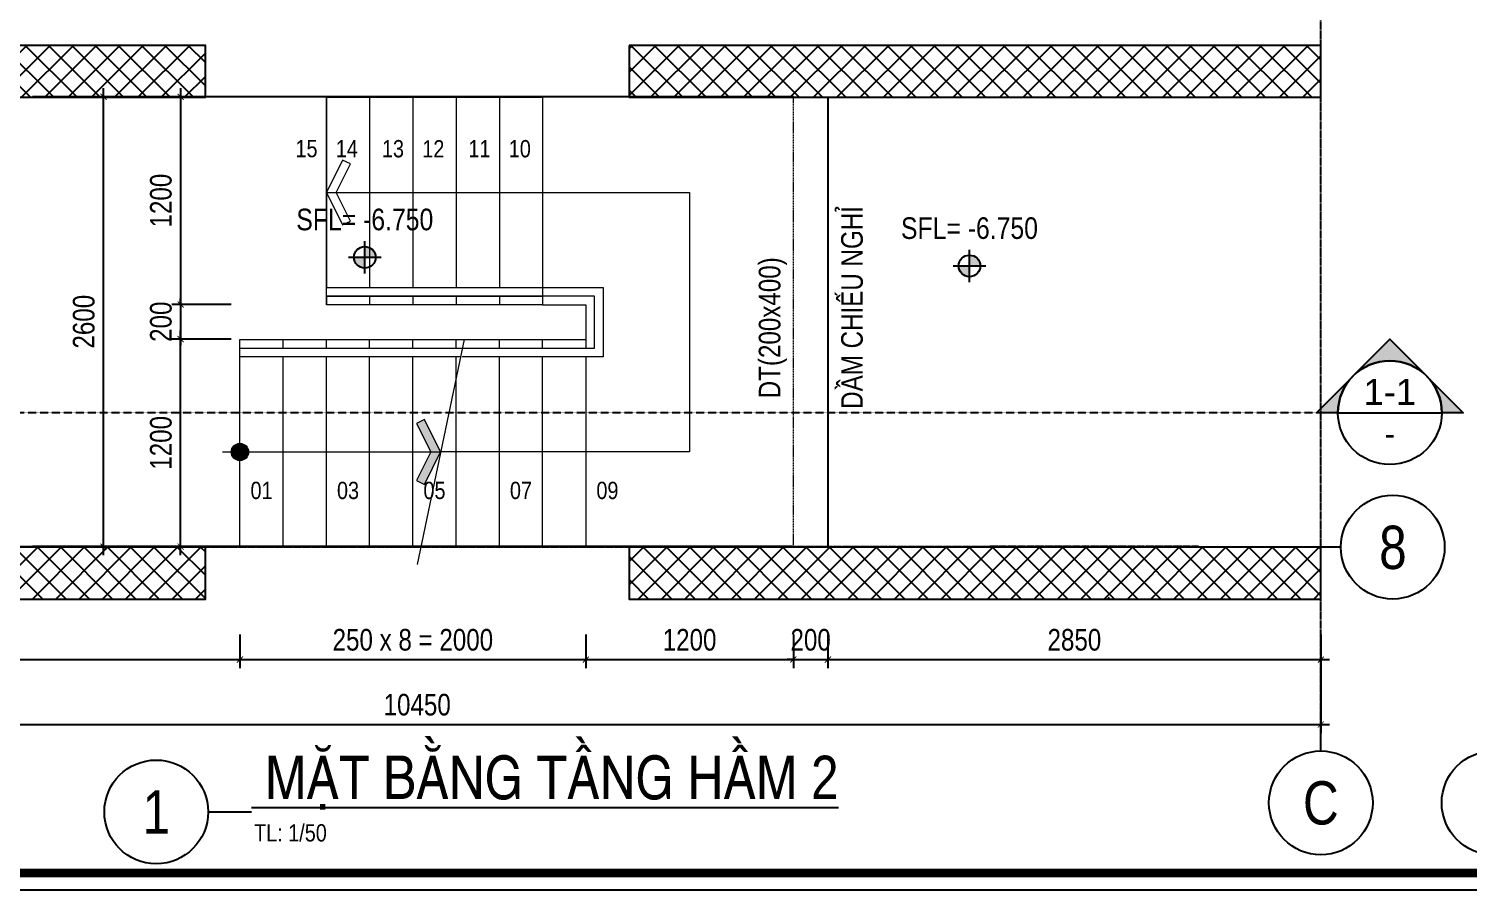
# Model space of a CAD drawing. Header units: millimetres. Extents: x 379264 to 1158416, y -283062 to 356890.
# Drawn here: x 656023 to 664346, y -30402 to -25424 of the extents above; entities that cross this region are included whole.
import ezdxf
from ezdxf.enums import TextEntityAlignment as Align

# ---------------------------------------------------------------- set-up
doc = ezdxf.new("R2010")
doc.units = ezdxf.units.MM
for name, pattern in [('BLOCK A - CHI TIET THANG 1$0$$0$HIDDEN', [0.375, 0.25, -0.125]), ('CENTER', [2, 1.25, -0.25, 0.25, -0.25]), ('HIDDEN', [9.525, 6.35, -3.175])]:
    doc.linetypes.add(name, pattern=pattern)
doc.layers.add("'S_General_Hidden_1 Thin", color=1, linetype='HIDDEN', lineweight=18)
doc.layers.add('tam cap ram', color=8, linetype='Continuous', lineweight=5)
for name, color, linetype in [('01PM. TEXT A', 3, 'Continuous'), ('02PM. TEXT B', 4, 'Continuous'), ('03PM. TEXT C', 1, 'Continuous'), ('04PM. THIN', 7, 'Continuous'), ('05PM. FRAME', 4, 'Continuous'), ('07PM. WACO', 6, 'Continuous'), ('11PM. DIM', 2, 'Continuous'), ('12PM. GRID', 8, 'CENTER'), ('13PM. HATCH', 8, 'Continuous'), ('BLOCK A - CHI TIET THANG 1$0$Ky hieu Truc', 1, 'Continuous'), ('BLOCK A - CHI TIET THANG 1$0$Number Step', 94, 'Continuous'), ('MB Ham 2$0$Staircase', 30, 'Continuous'), ('mb tang 1 TWA$0$Staircase', 30, 'Continuous'), ('MB_Cot tang 1$0$Concrete Line', 6, 'Continuous')]:
    doc.layers.add(name, color=color, linetype=linetype)
doc.styles.add('[PMDC2013]STYLE', font='arial.ttf', dxfattribs={"width": 0.8})
doc.styles.add('BLOCK A - CHI TIET THANG 1$0$$0$Title Block Bold', font='VHELVEB_0.TTF')
doc.styles.add('BLOCK A - CHI TIET THANG 1$0$VNI-HelveC', font='VHELVCN_0.TTF')
doc.styles.add('BLOCK A - CHI TIET THANG 1$0$VNI-HelveCB', font='VHELVCB_0.TTF')
doc.dimstyles.new('BLOCK A - CHI TIET THANG 1$0$Dim 50 (A1-A2)', dxfattribs={"dimscale": 50, "dimtxt": 2.5, "dimasz": 0.7, "dimexe": 1, "dimexo": 1, "dimgap": 1, "dimtad": 1, "dimdec": 0, "dimzin": 12, "dimdsep": 46, "dimtxsty": '[PMDC2013]STYLE', "dimblk": 'ARCHTICK', "dimcen": 0, "dimdle": 1, "dimclrd": 2, "dimclre": 2, "dimclrt": 4, "dimadec": 0, "dimazin": 0, "dimtfac": 1, "dimtdec": 0, "dimtix": 1, "dimtmove": 2, "dimatfit": 3, "dimldrblk": 'ARCHTICK', "dimfxl": 1, "dimtolj": 1, "dimtzin": 0, "dimarcsym": 0})

# ---------------------------------------------------------------- blocks, each defined once
blk = doc.blocks.new('CHG_XX_Khung ten')
blk.add_lwpolyline([(15, 579), (826, 579), (826, 15), (15, 15)], close=True)
at = {"color": 4, "linetype": 'Continuous', "const_width": 1}
blk.add_lwpolyline([(17, 577), (824, 577), (824, 17), (17, 17)], close=True, dxfattribs=at)
blk = doc.blocks.new('BLOCK A - CHI TIET THANG 1$0$HTT-Grid')
at = {"layer": '05PM. FRAME', "linetype": 'ByBlock', "lineweight": -2}
blk.add_line((0, -2.5), (0, 0), dxfattribs=at)
blk.add_circle((0, -8.5), 6, dxfattribs=at)
at = {"layer": '03PM. TEXT C', "linetype": 'ByBlock', "lineweight": -2, "style": '[PMDC2013]STYLE', "width": 0.8}
blk.add_attdef('GRID', text='', height=5, dxfattribs=at).set_placement((0, -8.5), align=Align.MIDDLE)
blk = doc.blocks.new('_ArchTick')
at = {"color": 0, "linetype": 'ByBlock', "const_width": 0.15}
blk.add_lwpolyline([(-0.5, -0.5), (0.5, 0.5)], dxfattribs=at)
blk = doc.blocks.new('*D336')
at = {"layer": '11PM. DIM', "color": 2, "lineweight": -2, "transparency": 16777216}
for p, q in [((653043.5, -28925), (653043.5, -29119.6)), ((657243.5, -28925), (657243.5, -29119.6)), ((652993.5, -29069.6), (657293.5, -29069.6))]:
    blk.add_line(p, q, dxfattribs=at)
at = {"layer": 'Defpoints', "color": 0, "transparency": 16777216}
for p in [(653043.5, -28875), (657243.5, -28875), (657243.5, -29069.6)]:
    blk.add_point(p, dxfattribs=at)
at = {"layer": '11PM. DIM', "color": 2, "lineweight": -2, "transparency": 16777216, "xscale": 35, "yscale": 35, "zscale": 35, "rotation": 180}
blk.add_blockref('_ArchTick', (653043.5, -29069.6), dxfattribs=at)
at = {"layer": '11PM. DIM', "color": 2, "lineweight": -2, "transparency": 16777216, "xscale": 35, "yscale": 35, "zscale": 35}
blk.add_blockref('_ArchTick', (657243.5, -29069.6), dxfattribs=at)
at = {"layer": '11PM. DIM', "color": 4, "transparency": 16777216, "insert": (655143.5, -28955.8), "char_height": 125, "attachment_point": 5, "style": '[PMDC2013]STYLE'}
blk.add_mtext('\\A1;4200', dxfattribs=at)
blk = doc.blocks.new('*D337')
at = {"layer": '11PM. DIM', "color": 2, "lineweight": -2, "transparency": 16777216}
for p, q in [((657243.5, -28925), (657243.5, -29119.6)), ((659243.5, -28925), (659243.5, -29119.6)), ((657193.5, -29069.6), (659293.5, -29069.6))]:
    blk.add_line(p, q, dxfattribs=at)
at = {"layer": 'Defpoints', "color": 0, "transparency": 16777216}
for p in [(657243.5, -28875), (659243.5, -28875), (659243.5, -29069.6)]:
    blk.add_point(p, dxfattribs=at)
at = {"layer": '11PM. DIM', "color": 2, "lineweight": -2, "transparency": 16777216, "xscale": 35, "yscale": 35, "zscale": 35, "rotation": 180}
blk.add_blockref('_ArchTick', (657243.5, -29069.6), dxfattribs=at)
at = {"layer": '11PM. DIM', "color": 2, "lineweight": -2, "transparency": 16777216, "xscale": 35, "yscale": 35, "zscale": 35}
blk.add_blockref('_ArchTick', (659243.5, -29069.6), dxfattribs=at)
at = {"layer": '11PM. DIM', "color": 4, "transparency": 16777216, "insert": (658243.5, -28955.8), "char_height": 125, "attachment_point": 5, "style": '[PMDC2013]STYLE'}
blk.add_mtext('\\A1;250 x 8 = 2000', dxfattribs=at)
blk = doc.blocks.new('*D338')
at = {"layer": '11PM. DIM', "color": 2, "lineweight": -2, "transparency": 16777216}
for p, q in [((659243.5, -28925), (659243.5, -29119.6)), ((660443.5, -28925), (660443.5, -29119.6)), ((659193.5, -29069.6), (660493.5, -29069.6))]:
    blk.add_line(p, q, dxfattribs=at)
at = {"layer": 'Defpoints', "color": 0, "transparency": 16777216}
for p in [(659243.5, -28875), (660443.5, -28875), (660443.5, -29069.6)]:
    blk.add_point(p, dxfattribs=at)
at = {"layer": '11PM. DIM', "color": 2, "lineweight": -2, "transparency": 16777216, "xscale": 35, "yscale": 35, "zscale": 35, "rotation": 180}
blk.add_blockref('_ArchTick', (659243.5, -29069.6), dxfattribs=at)
at = {"layer": '11PM. DIM', "color": 2, "lineweight": -2, "transparency": 16777216, "xscale": 35, "yscale": 35, "zscale": 35}
blk.add_blockref('_ArchTick', (660443.5, -29069.6), dxfattribs=at)
at = {"layer": '11PM. DIM', "color": 4, "transparency": 16777216, "insert": (659843.5, -28955.8), "char_height": 125, "attachment_point": 5, "style": '[PMDC2013]STYLE'}
blk.add_mtext('\\A1;1200', dxfattribs=at)
blk = doc.blocks.new('*D339')
at = {"layer": '11PM. DIM', "color": 2, "lineweight": -2, "transparency": 16777216}
for p, q in [((660443.5, -28925), (660443.5, -29119.6)), ((660643.5, -28925), (660643.5, -29119.6)), ((660443.5, -29069.6), (660408.5, -29069.6)), ((660443.5, -29069.6), (660643.5, -29069.6)), ((660643.5, -29069.6), (660678.5, -29069.6))]:
    blk.add_line(p, q, dxfattribs=at)
at = {"layer": 'Defpoints', "color": 0, "transparency": 16777216}
for p in [(660443.5, -28875), (660643.5, -28875), (660643.5, -29069.6)]:
    blk.add_point(p, dxfattribs=at)
at = {"layer": '11PM. DIM', "color": 2, "lineweight": -2, "transparency": 16777216, "xscale": 35, "yscale": 35, "zscale": 35}
blk.add_blockref('_ArchTick', (660443.5, -29069.6), dxfattribs=at)
at = {"layer": '11PM. DIM', "color": 2, "lineweight": -2, "transparency": 16777216, "xscale": 35, "yscale": 35, "zscale": 35, "rotation": 180}
blk.add_blockref('_ArchTick', (660643.5, -29069.6), dxfattribs=at)
at = {"layer": '11PM. DIM', "color": 4, "transparency": 16777216, "insert": (660543.5, -28955.8), "char_height": 125, "attachment_point": 5, "style": '[PMDC2013]STYLE'}
blk.add_mtext('\\A1;200', dxfattribs=at)
blk = doc.blocks.new('*D340')
at = {"layer": '11PM. DIM', "color": 2, "lineweight": -2, "transparency": 16777216}
for p, q in [((653043.5, -28925), (653043.5, -29494.6)), ((663493.5, -28925), (663493.5, -29494.6)), ((652993.5, -29444.6), (663543.5, -29444.6))]:
    blk.add_line(p, q, dxfattribs=at)
at = {"layer": 'Defpoints', "color": 0, "transparency": 16777216}
for p in [(653043.5, -28875), (663493.5, -28875), (663493.5, -29444.6)]:
    blk.add_point(p, dxfattribs=at)
at = {"layer": '11PM. DIM', "color": 2, "lineweight": -2, "transparency": 16777216, "xscale": 35, "yscale": 35, "zscale": 35, "rotation": 180}
blk.add_blockref('_ArchTick', (653043.5, -29444.6), dxfattribs=at)
at = {"layer": '11PM. DIM', "color": 2, "lineweight": -2, "transparency": 16777216, "xscale": 35, "yscale": 35, "zscale": 35}
blk.add_blockref('_ArchTick', (663493.5, -29444.6), dxfattribs=at)
at = {"layer": '11PM. DIM', "color": 4, "transparency": 16777216, "insert": (658268.5, -29330.8), "char_height": 125, "attachment_point": 5, "style": '[PMDC2013]STYLE'}
blk.add_mtext('\\A1;10450', dxfattribs=at)
blk = doc.blocks.new('*D341')
at = {"layer": '11PM. DIM', "color": 2, "lineweight": -2, "transparency": 16777216}
for p, q in [((656900.7, -28466.7), (656900.7, -27166.7)), ((657193.5, -27216.7), (656850.7, -27216.7)), ((657193.5, -28416.7), (656850.7, -28416.7))]:
    blk.add_line(p, q, dxfattribs=at)
at = {"layer": 'Defpoints', "color": 0, "transparency": 16777216}
for p in [(656900.7, -27216.7), (657243.5, -27216.7), (657243.5, -28416.7)]:
    blk.add_point(p, dxfattribs=at)
at = {"layer": '11PM. DIM', "color": 2, "lineweight": -2, "transparency": 16777216, "xscale": 35, "yscale": 35, "zscale": 35}
for p, rotation in [((656900.7, -27216.7), 90), ((656900.7, -28416.7), 270)]:
    blk.add_blockref('_ArchTick', p, dxfattribs=dict(at, rotation=rotation))
at = {"layer": '11PM. DIM', "color": 4, "transparency": 16777216, "insert": (656786.9, -27816.7), "char_height": 125, "attachment_point": 5, "rotation": 90, "style": '[PMDC2013]STYLE'}
blk.add_mtext('\\A1;1200', dxfattribs=at)
blk = doc.blocks.new('BLOCK A - CHI TIET THANG 1$0$HTT-Title')
at = {"lineweight": -2}
blk.add_line((6, 0), (11, 0), dxfattribs=at)
at = {"linetype": 'ByBlock', "lineweight": -2}
blk.add_circle((0, 0), 6, dxfattribs=at)
at = {"linetype": 'ByBlock', "lineweight": -2, "style": 'BLOCK A - CHI TIET THANG 1$0$VNI-HelveCB'}
blk.add_attdef('DWG.NAME', text='', height=5, dxfattribs=at).set_placement((11, 0), align=Align.BOTTOM_LEFT)
blk.add_attdef('NUMBER', text='', height=5, dxfattribs=at).set_placement((0, 0), align=Align.MIDDLE_CENTER)
at = {"linetype": 'ByBlock', "lineweight": -2, "style": 'BLOCK A - CHI TIET THANG 1$0$VNI-HelveC'}
blk.add_attdef('SCALE', text='', height=2, dxfattribs=at).set_placement((11.32, -1.41), align=Align.TOP_LEFT)
blk = doc.blocks.new('BLOCK A - CHI TIET THANG 1$0$Number Step')
at = {"color": 0, "linetype": 'ByBlock', "lineweight": -2, "style": 'BLOCK A - CHI TIET THANG 1$0$VNI-HelveCB'}
blk.add_attdef('TEXT', text='', height=2, dxfattribs=at).set_placement((0, 0), align=Align.MIDDLE)
blk = doc.blocks.new('BLOCK A - CHI TIET THANG 1$0$13123123213')
at = {"linetype": 'ByBlock'}
h = blk.add_hatch(color=0, dxfattribs=at)
h.paths.add_polyline_path([(0, 1), (0, 0), (1, 0, 0.414214)])
h.paths.add_polyline_path([(0, 0), (-1, 0, 0.414214), (0, -1)])
at = {"color": 0, "linetype": 'ByBlock'}
for p, q in [((0, -1.5), (0, 1.5)), ((-1.5, 0), (1.5, 0))]:
    blk.add_line(p, q, dxfattribs=at)
blk.add_circle((0, 0), 1, dxfattribs=at)
at = {"color": 0, "linetype": 'ByBlock', "lineweight": -2, "style": 'BLOCK A - CHI TIET THANG 1$0$VNI-HelveC'}
for tag, p in [('TEXT1', (0, 10.5)), ('TEXT2', (0, 7)), ('TEXT3', (0, 3.5))]:
    blk.add_attdef(tag, text='', height=2, dxfattribs=at).set_placement(p, align=Align.MIDDLE_CENTER)
blk = doc.blocks.new('*D342')
at = {"layer": '11PM. DIM', "color": 2, "lineweight": -2, "transparency": 16777216}
for p, q in [((657193.5, -27016.7), (656850.7, -27016.7)), ((656900.7, -27016.7), (656900.7, -26981.7)), ((656900.7, -27016.7), (656900.7, -27216.7)), ((657193.5, -27216.7), (656850.7, -27216.7)), ((656900.7, -27216.7), (656900.7, -27251.7))]:
    blk.add_line(p, q, dxfattribs=at)
at = {"layer": 'Defpoints', "color": 0, "transparency": 16777216}
for p in [(657243.5, -27016.7), (656900.7, -27216.7), (657243.5, -27216.7)]:
    blk.add_point(p, dxfattribs=at)
at = {"layer": '11PM. DIM', "color": 2, "lineweight": -2, "transparency": 16777216, "xscale": 35, "yscale": 35, "zscale": 35}
for p, rotation in [((656900.7, -27016.7), 270), ((656900.7, -27216.7), 90)]:
    blk.add_blockref('_ArchTick', p, dxfattribs=dict(at, rotation=rotation))
at = {"layer": '11PM. DIM', "color": 4, "transparency": 16777216, "insert": (656786.9, -27116.7), "char_height": 125, "attachment_point": 5, "rotation": 90, "style": '[PMDC2013]STYLE'}
blk.add_mtext('\\A1;200', dxfattribs=at)
blk = doc.blocks.new('*D343')
at = {"layer": '11PM. DIM', "color": 2, "lineweight": -2, "transparency": 16777216}
for p, q in [((656900.7, -25766.7), (656900.7, -27066.7)), ((657193.5, -25816.7), (656850.7, -25816.7)), ((657193.5, -27016.7), (656850.7, -27016.7))]:
    blk.add_line(p, q, dxfattribs=at)
at = {"layer": 'Defpoints', "color": 0, "transparency": 16777216}
for p in [(657243.5, -25816.7), (656900.7, -27016.7), (657243.5, -27016.7)]:
    blk.add_point(p, dxfattribs=at)
at = {"layer": '11PM. DIM', "color": 2, "lineweight": -2, "transparency": 16777216, "xscale": 35, "yscale": 35, "zscale": 35}
for p, rotation in [((656900.7, -25816.7), 90), ((656900.7, -27016.7), 270)]:
    blk.add_blockref('_ArchTick', p, dxfattribs=dict(at, rotation=rotation))
at = {"layer": '11PM. DIM', "color": 4, "transparency": 16777216, "insert": (656786.9, -26416.7), "char_height": 125, "attachment_point": 5, "rotation": 90, "style": '[PMDC2013]STYLE'}
blk.add_mtext('\\A1;1200', dxfattribs=at)
blk = doc.blocks.new('*D344')
at = {"layer": '11PM. DIM', "color": 2, "lineweight": -2, "transparency": 16777216}
for p, q in [((656454.8, -28466.6), (656454.8, -25766.6)), ((656850.7, -25816.6), (656404.8, -25816.6)), ((656850.7, -28416.6), (656404.8, -28416.6))]:
    blk.add_line(p, q, dxfattribs=at)
at = {"layer": 'Defpoints', "color": 0, "transparency": 16777216}
for p in [(656454.8, -25816.6), (656900.7, -25816.6), (656900.7, -28416.6)]:
    blk.add_point(p, dxfattribs=at)
at = {"layer": '11PM. DIM', "color": 2, "lineweight": -2, "transparency": 16777216, "xscale": 35, "yscale": 35, "zscale": 35}
for p, rotation in [((656454.8, -25816.6), 90), ((656454.8, -28416.6), 270)]:
    blk.add_blockref('_ArchTick', p, dxfattribs=dict(at, rotation=rotation))
at = {"layer": '11PM. DIM', "color": 4, "transparency": 16777216, "insert": (656341, -27116.6), "char_height": 125, "attachment_point": 5, "rotation": 90, "style": '[PMDC2013]STYLE'}
blk.add_mtext('\\A1;2600', dxfattribs=at)
blk = doc.blocks.new('*U299')
at = {"layer": '13PM. HATCH'}
h = blk.add_hatch(dxfattribs=at)
h.set_pattern_fill('ANSI37', color=256, scale=30, style=0)
h.set_pattern_definition([(45, (3500, -200), (-67.352, 67.352), []), (135, (3500, -200), (-67.352, -67.352), [])])
h.paths.add_polyline_path([(-250, 50), (-250, -250), (3750, -250), (3750, 50)])
at = {"layer": '07PM. WACO'}
blk.add_lwpolyline([(-250, 50), (-250, -250), (3750, -250), (3750, 50)], close=True, dxfattribs=at)
blk = doc.blocks.new('A$C03780D87')
at = {"layer": 'MB_Cot tang 1$0$Concrete Line'}
for p in [(250, 2850), (6700, 2850), (250, -50), (6700, -50)]:
    blk.add_blockref('*U299', p, dxfattribs=at)
blk = doc.blocks.new('*D363')
at = {"layer": '11PM. DIM', "color": 2, "lineweight": -2, "transparency": 16777216}
for p, q in [((660643.5, -28925), (660643.5, -29119.6)), ((663493.5, -28925), (663493.5, -29119.6)), ((660593.5, -29069.6), (663543.5, -29069.6))]:
    blk.add_line(p, q, dxfattribs=at)
at = {"layer": 'Defpoints', "color": 0, "transparency": 16777216}
for p in [(660643.5, -28875), (663493.5, -28875), (663493.5, -29069.6)]:
    blk.add_point(p, dxfattribs=at)
at = {"layer": '11PM. DIM', "color": 2, "lineweight": -2, "transparency": 16777216, "xscale": 35, "yscale": 35, "zscale": 35, "rotation": 180}
blk.add_blockref('_ArchTick', (660643.5, -29069.6), dxfattribs=at)
at = {"layer": '11PM. DIM', "color": 2, "lineweight": -2, "transparency": 16777216, "xscale": 35, "yscale": 35, "zscale": 35}
blk.add_blockref('_ArchTick', (663493.5, -29069.6), dxfattribs=at)
at = {"layer": '11PM. DIM', "color": 4, "transparency": 16777216, "insert": (662068.5, -28955.8), "char_height": 125, "attachment_point": 5, "style": '[PMDC2013]STYLE'}
blk.add_mtext('\\A1;2850', dxfattribs=at)
blk = doc.blocks.new('*U394')
h = blk.add_hatch(color=256)
edge = h.paths.add_edge_path()
edge.add_line((-600, 0), (-849, 0))
edge.add_line((-849, 0), (0, 849))
edge.add_line((0, 849), (849, 0))
edge.add_line((849, 0), (600, 0))
edge.add_arc((0, 0), 600, 360, 540)
at = {"linetype": 'BLOCK A - CHI TIET THANG 1$0$$0$HIDDEN', "ltscale": 10}
blk.add_line((-600, 0), (-22579, 0), dxfattribs=at)
blk.add_line((-600, 0), (600, 0))
blk.add_lwpolyline([(-600, 0), (-849, 0), (0, 849), (849, 0), (600, 0, 1)], format="xyb", close=True)
blk.add_circle((0, 0), 600)
at = {"style": 'BLOCK A - CHI TIET THANG 1$0$$0$Title Block Bold', "flags": 8}
blk.add_attdef('VIEWNUMBER', text='', height=300, dxfattribs=at).set_placement((0, 0), align=Align.BOTTOM_CENTER)
blk.add_attdef('DRAWINGREFERENCE', text='', height=250, dxfattribs=at).set_placement((0, -120), align=Align.TOP_CENTER)
blk = doc.blocks.new('MB Ham 2$0$Dot')
at = {"linetype": 'ByBlock', "lineweight": -2}
h = blk.add_hatch(color=0, dxfattribs=at)
edge = h.paths.add_edge_path()
edge.add_arc((0, 0), 0.5, 0, 360)
at = {"color": 0, "linetype": 'ByBlock', "lineweight": -2}
blk.add_line((0, -1), (0, 1), dxfattribs=at)
blk.add_circle((0, 0), 0.5, dxfattribs=at)
blk = doc.blocks.new('MB Ham 2$0$Arrow 60')
at = {"linetype": 'ByBlock', "lineweight": -2}
h = blk.add_hatch(color=0, dxfattribs=at)
h.paths.add_polyline_path([(1.875, 0.938), (1.651, 1.385), (0, 0.559), (-1.651, 1.385), (-1.875, 0.938), (0, 0)], flags=17)
h.paths.add_polyline_path([(1.651, 1.385), (1.875, 0.938), (0, 0), (-1.875, 0.938), (-1.651, 1.385), (0, 0.559)])
blk.add_hatch(color=0, dxfattribs=at).paths.add_polyline_path([(1.651, 1.385), (1.875, 0.938), (0, 0), (-1.875, 0.938), (-1.651, 1.385), (0, 0.559)])
at = {"color": 0, "linetype": 'ByBlock', "lineweight": -2}
blk.add_lwpolyline([(1.651, 1.385), (1.875, 0.938), (0, 0), (-1.875, 0.938), (-1.651, 1.385), (0, 0.559)], close=True, dxfattribs=at)

msp = doc.modelspace()

# ---------------------------------------------------------------- block references
at = {"layer": '04PM. THIN', "xscale": 50, "yscale": 50, "zscale": 50}
msp.add_blockref('CHG_XX_Khung ten', (651829.92, -31152.33), dxfattribs=at)

# ---------------------------------------------------------------- next in the draw order: linework, layer by layer
at = {"layer": "'S_General_Hidden_1 Thin"}
msp.add_line((660443.5, -28416.7), (660443.5, -25816.7), dxfattribs=at)
at = {"layer": '05PM. FRAME', "ltscale": 0.25}
msp.add_line((660643.5, -25816.7), (660643.5, -28416.7), dxfattribs=at)
at = {"layer": '12PM. GRID', "ltscale": 3}
for p, q in [((663493.5, -29472.52), (663493.5, -2302.33)), ((663484.29, -28419.61), (652881.76, -28419.61)), ((662786.64, -28416.43), (652912.59, -28419.65))]:
    msp.add_line(p, q, dxfattribs=at)
at = {"layer": '13PM. HATCH', "linetype": 'Continuous'}
msp.add_line((662262.91, -28716.7), (662270.34, -28709.27), dxfattribs=at)
at = {"layer": 'MB Ham 2$0$Staircase'}
for p, q in [((660443.5, -25816.7), (656043.5, -25816.7)), ((660443.5, -28416.7), (656043.5, -28416.7))]:
    msp.add_line(p, q, dxfattribs=at)
at = {"layer": 'tam cap ram'}
for p, q in [((657743.5, -25819.61), (657743.5, -26919.61)), ((657993.5, -25819.61), (657993.5, -26919.61)), ((658243.5, -25819.61), (658243.5, -26919.61)), ((658493.5, -25819.61), (658493.5, -26919.61)), ((658743.5, -25819.61), (658743.5, -26919.61)), ((658993.5, -26969.61), (657743.5, -26969.61)), ((657743.5, -26969.61), (657743.5, -27019.61)), ((657993.5, -26969.61), (657993.5, -27019.61)), ((658243.5, -26969.61), (658243.5, -27019.61)), ((658493.5, -26969.61), (658493.5, -27019.61)), ((658743.5, -26969.61), (658743.5, -27019.61)), ((657493.5, -27269.61), (657493.5, -27219.61)), ((657743.5, -27269.61), (657743.5, -27219.61)), ((657993.5, -27269.61), (657993.5, -27219.61)), ((658243.5, -27269.61), (658243.5, -27219.61)), ((658539.33, -27219.61), (658268.5, -28519.61)), ((658493.5, -27269.61), (658493.5, -27219.61)), ((658743.5, -27269.61), (658743.5, -27219.61)), ((658993.5, -27269.61), (658993.5, -27219.61)), ((657493.5, -28419.61), (657493.5, -27319.61)), ((657743.5, -28419.61), (657743.5, -27319.61)), ((657993.5, -28419.61), (657993.5, -27319.61)), ((658243.5, -28419.61), (658243.5, -27319.61)), ((658493.5, -28419.61), (658493.5, -27319.61)), ((658743.5, -28419.61), (658743.5, -27319.61)), ((658993.5, -28419.61), (658993.5, -27319.61)), ((657243.5, -27869.61), (658403.92, -27869.61))]:
    msp.add_line(p, q, dxfattribs=at)
for points in [[(657743.5, -26919.61), (657743.5, -25819.61), (658993.5, -25819.61), (658993.5, -27019.61), (657743.5, -27019.61), (657743.5, -26969.61)], [(657743.5, -26369.61), (659843.5, -26369.61), (659843.5, -27869.61), (658403.92, -27869.61)], [(658528.92, -27269.61), (659293.5, -27269.61), (659293.5, -26969.61), (657743.5, -26969.61), (657743.5, -26919.61), (659343.5, -26919.61), (659343.5, -27319.61), (658528.92, -27319.61)], [(657743.5, -26969.61), (658993.5, -26969.61), (658993.5, -27019.61), (657743.5, -27019.61)], [(658993.5, -27019.61), (659243.5, -27019.61), (659243.5, -27219.61)], [(658289.33, -28419.61), (657243.5, -28419.61), (657243.5, -27219.61), (658539.33, -27219.61)], [(658518.5, -27319.61), (657243.5, -27319.61), (657243.5, -27269.61), (658528.92, -27269.61)], [(658539.33, -27219.61), (659243.5, -27219.61), (659243.5, -27269.61)], [(659243.5, -27319.61), (659243.5, -28419.61), (658289.33, -28419.61)]]:
    msp.add_lwpolyline(points, dxfattribs=at)
msp.add_lwpolyline([(657881.97, -26204.47), (657837.25, -26182.11), (657743.5, -26369.61), (657837.25, -26557.11), (657881.97, -26534.75), (657799.4, -26369.61)], close=True, dxfattribs=at)

# ---------------------------------------------------------------- next in the draw order: block references
at = {"layer": '01PM. TEXT A'}
ref = msp.add_blockref('BLOCK A - CHI TIET THANG 1$0$HTT-Title', (656759.71, -29950.07), dxfattribs=dict(at, xscale=50, yscale=50, zscale=50))
ref.add_attrib('NUMBER', '1', dxfattribs={"layer": '0', "color": 0, "linetype": 'ByBlock', "lineweight": -2, "height": 250, "style": 'BLOCK A - CHI TIET THANG 1$0$VNI-HelveCB'}).set_placement((656759.71, -29950.07), align=Align.MIDDLE_CENTER)
ref.add_attrib('DWG.NAME', '%%u MAËT BAÈNG TAÀNG HAÀM 2', dxfattribs={"layer": '0', "color": 3, "linetype": 'ByBlock', "lineweight": -2, "height": 250, "style": 'BLOCK A - CHI TIET THANG 1$0$VNI-HelveCB'}).set_placement((657309.71, -29950.07), align=Align.BOTTOM_LEFT)
ref.add_attrib('SCALE', 'TL: 1/50', dxfattribs={"layer": '0', "color": 0, "linetype": 'ByBlock', "lineweight": -2, "height": 100, "style": 'BLOCK A - CHI TIET THANG 1$0$VNI-HelveC'}).set_placement((657325.48, -30020.75), align=Align.TOP_LEFT)
at = {"layer": '02PM. TEXT B'}
ref = msp.add_blockref('BLOCK A - CHI TIET THANG 1$0$13123123213', (657965.57, -26744.4), dxfattribs=dict(at, xscale=62.5, yscale=62.5, zscale=62.5))
ref.add_attrib('TEXT3', 'SFL= -6.750', dxfattribs={"layer": '0', "color": 0, "linetype": 'ByBlock', "lineweight": -2, "height": 125, "style": 'BLOCK A - CHI TIET THANG 1$0$VNI-HelveC'}).set_placement((657965.57, -26525.65), align=Align.MIDDLE_CENTER)
ref = msp.add_blockref('BLOCK A - CHI TIET THANG 1$0$13123123213', (661461.85, -26794.4), dxfattribs=dict(at, xscale=62.5, yscale=62.5, zscale=62.5))
ref.add_attrib('TEXT3', 'SFL= -6.750', dxfattribs={"layer": '0', "color": 0, "linetype": 'ByBlock', "lineweight": -2, "height": 125, "style": 'BLOCK A - CHI TIET THANG 1$0$VNI-HelveC'}).set_placement((661461.85, -26575.65), align=Align.MIDDLE_CENTER)
at = {"layer": '07PM. WACO'}
ref = msp.add_blockref('*U394', (663892.51, -27642.4), dxfattribs=dict(at, xscale=0.5, yscale=0.5, zscale=0.5))
ref.add_attrib('VIEWNUMBER', '1-1', dxfattribs={"layer": '0', "height": 150, "style": 'BLOCK A - CHI TIET THANG 1$0$$0$Title Block Bold'}).set_placement((663892.51, -27642.4), align=Align.BOTTOM_CENTER)
ref.add_attrib('DRAWINGREFERENCE', '-', dxfattribs={"layer": '0', "height": 125, "style": 'BLOCK A - CHI TIET THANG 1$0$$0$Title Block Bold'}).set_placement((663892.51, -27702.4), align=Align.TOP_CENTER)
at = {"layer": 'BLOCK A - CHI TIET THANG 1$0$Ky hieu Truc'}
ref = msp.add_blockref('BLOCK A - CHI TIET THANG 1$0$HTT-Grid', (663484.29, -28419.61), dxfattribs=dict(at, xscale=50.00000000000003, yscale=50.00000000000003, zscale=50.00000000000003, rotation=90))
ref.add_attrib('GRID', '8', dxfattribs={"layer": '0', "linetype": 'ByBlock', "lineweight": -2, "height": 250, "style": 'BLOCK A - CHI TIET THANG 1$0$VNI-HelveC'}).set_placement((663910.29, -28420.61), align=Align.MIDDLE)
ref = msp.add_blockref('BLOCK A - CHI TIET THANG 1$0$HTT-Grid', (663493.5, -29472.52), dxfattribs=dict(at, xscale=50, yscale=50, zscale=50))
ref.add_attrib('GRID', 'C', dxfattribs={"layer": '0', "linetype": 'ByBlock', "lineweight": -2, "height": 250, "style": 'BLOCK A - CHI TIET THANG 1$0$VNI-HelveC'}).set_placement((663493.5, -29897.52), align=Align.MIDDLE)
ref = msp.add_blockref('BLOCK A - CHI TIET THANG 1$0$HTT-Grid', (664492.5, -29472.52), dxfattribs=dict(at, xscale=50, yscale=50, zscale=50))
ref.add_attrib('GRID', 'B', dxfattribs={"layer": '0', "linetype": 'ByBlock', "lineweight": -2, "height": 250, "style": 'BLOCK A - CHI TIET THANG 1$0$VNI-HelveC'}).set_placement((664492.5, -29897.52), align=Align.MIDDLE)
at = {"layer": 'BLOCK A - CHI TIET THANG 1$0$Number Step', "xscale": 50, "yscale": 50, "zscale": 50}
for p, values in [((657628.48, -26116.7), {'TEXT': '15'}), ((657861.79, -26116.7), {'TEXT': '14'}), ((658128.48, -26116.7), {'TEXT': '13'}), ((658361.79, -26116.7), {'TEXT': '12'}), ((658628.48, -26116.7), {'TEXT': '11'}), ((658861.79, -26116.7), {'TEXT': '10'}), ((657368.5, -28091.7), {'TEXT': '01'}), ((657868.5, -28091.7), {'TEXT': '03'}), ((658368.5, -28091.7), {'TEXT': '05'}), ((658868.5, -28091.7), {'TEXT': '07'}), ((659368.5, -28091.7), {'TEXT': '09'})]:
    msp.add_blockref('BLOCK A - CHI TIET THANG 1$0$Number Step', p, dxfattribs=at).add_auto_attribs(values)
at = {"layer": 'mb tang 1 TWA$0$Staircase'}
msp.add_blockref('A$C03780D87', (653043.5, -28419.61), dxfattribs=at)
at = {"layer": 'tam cap ram'}
for name, p, xscale, yscale, zscale, rotation in [('MB Ham 2$0$Arrow 60', (658403.92, -27869.61), -100.0000000000001, 100.0000000000001, 100, 90), ('MB Ham 2$0$Dot', (657243.5, -27869.61), 100.0000000000002, 100.0000000000002, 100.0000000000002, 270)]:
    msp.add_blockref(name, p, dxfattribs=dict(at, xscale=xscale, yscale=yscale, zscale=zscale, rotation=rotation))

# ---------------------------------------------------------------- next in the draw order: texts
at = {"layer": '01PM. TEXT A', "style": '[PMDC2013]STYLE', "width": 0.8}
for s, p in [('DẦM CHIẾU NGHỈ ', (660845.01, -27620.18, -0.01)), ('DT(200x400)', (660368.56, -27559.3, -0.01))]:
    msp.add_text(s, height=125, rotation=90, dxfattribs=at).set_placement(p)

# ---------------------------------------------------------------- next in the draw order: dimensions: what is measured, and where the dimension line sits
at = {"layer": '11PM. DIM'}
for base, p1, p2, angle, picture, middle in [((656454.78, -25816.59), (656900.75, -28416.59), (656900.75, -25816.59), 90, '*D344', (656340.96, -27116.59)), ((656900.75, -27016.7), (657243.5, -25816.7), (657243.5, -27016.7), 270, '*D343', (656786.93, -26416.7)), ((656900.75, -27216.7), (657243.5, -27016.7), (657243.5, -27216.7), 270, '*D342', (656786.93, -27116.7)), ((656900.75, -27216.7), (657243.5, -28416.7), (657243.5, -27216.7), 90, '*D341', (656786.93, -27816.7))]:
    dim = msp.add_linear_dim(base=base, p1=p1, p2=p2, angle=angle, dimstyle='BLOCK A - CHI TIET THANG 1$0$Dim 50 (A1-A2)', dxfattribs=at)
    dim.commit()
    dim.dimension.update_dxf_attribs({"geometry": picture, "text_midpoint": middle})
dim = msp.add_linear_dim(base=(659243.5, -29069.61), p1=(657243.49, -28875.02), p2=(659243.5, -28875.02), text='250 x 8 = <>', dimstyle='BLOCK A - CHI TIET THANG 1$0$Dim 50 (A1-A2)', dxfattribs=at)
dim.commit()
dim.dimension.update_dxf_attribs({"geometry": '*D337', "text_midpoint": (658243.5, -28955.79)})
for base, p1, p2, picture, middle in [((657243.49, -29069.61), (653043.5, -28875.02), (657243.49, -28875.02), '*D336', (655143.5, -28955.79)), ((663493.5, -29444.61), (653043.5, -28875.02), (663493.5, -28875.02), '*D340', (658268.5, -29330.79)), ((660443.5, -29069.61), (659243.5, -28875.02), (660443.5, -28875.02), '*D338', (659843.5, -28955.79)), ((660643.5, -29069.61), (660443.5, -28875.02), (660643.5, -28875.02), '*D339', (660543.5, -28955.79)), ((663493.5, -29069.61), (660643.5, -28875.02), (663493.5, -28875.02), '*D363', (662068.5, -28955.79))]:
    dim = msp.add_linear_dim(base=base, p1=p1, p2=p2, dimstyle='BLOCK A - CHI TIET THANG 1$0$Dim 50 (A1-A2)', dxfattribs=at)
    dim.commit()
    dim.dimension.update_dxf_attribs({"geometry": picture, "text_midpoint": middle})

doc.saveas('drawing.dxf')
